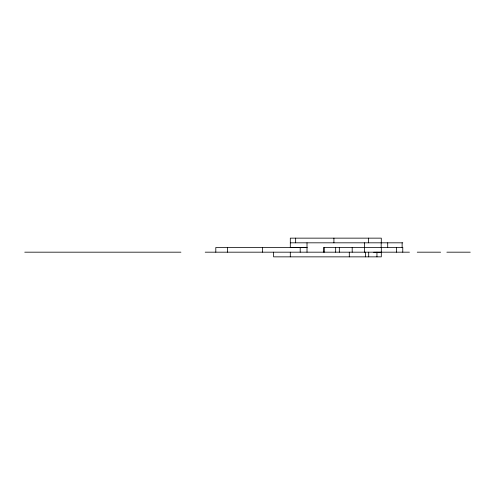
<?xml version="1.0" encoding="UTF-8"?>
<svg xmlns="http://www.w3.org/2000/svg" width="495" height="495" viewBox="0 0 495 495"><rect width="100%" height="100%" fill="white"/><g stroke="black" fill="none" stroke-linecap="round" stroke-linejoin="round"><path stroke-width="0.74" d="M290.299 242.822L402.775 242.822M307.011 247.5L215.795 247.5L215.814 252.178M402.775 247.5L323.482 247.5L323.489 252.178M307.011 247.599L290.299 247.599L290.305 238.144L381.299 238.144L381.292 242.822M24.75 252.178L180.922 252.178M205.215 252.178L409.445 252.178M417.242 252.178L440.63 252.178M446.861 252.178L470.25 252.178M373.682 252.271L381.305 252.271M402.769 247.5L402.769 252.178M402.126 242.822L402.126 247.5M396.52 247.5L396.52 252.178M387.715 242.822L387.715 247.5M381.305 247.5L381.305 256.856L273.605 256.856L273.605 252.178M381.175 242.822L381.175 247.5M376.949 252.178L376.949 256.856M368.695 252.178L368.695 256.856M368.459 238.144L368.459 242.822M365.52 252.178L365.52 256.856M364.592 242.822L364.592 252.271M352.193 247.5L352.193 252.178M349.297 252.178L349.297 256.856M339.322 247.5L339.322 252.178M335.672 247.5L335.672 252.178M333.915 238.144L333.915 242.822M324.293 247.5L324.293 252.178M307.011 242.822L307.011 252.178M300.193 247.5L300.193 252.178M295.663 238.144L295.663 242.822M290.299 252.178L290.299 256.856M262.616 247.5L262.616 252.178M227.409 247.5L227.409 252.178"/></g></svg>
